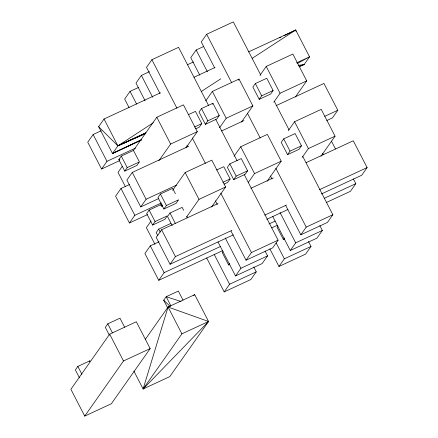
<?xml version="1.0" encoding="UTF-8"?>
<svg xmlns="http://www.w3.org/2000/svg" width="438" height="438" viewBox="0 0 438 438"><rect width="100%" height="100%" fill="white"/><g stroke="black" fill="none" stroke-linecap="round" stroke-linejoin="round"><path stroke-width="0.66" d="M145.334 339.335L168.055 307.038L208.554 321.481L143.122 388.988L168.055 307.038L194.713 294.659L208.554 321.481L169.774 376.614L143.122 388.988L133.891 371.112M101.189 130.776L93.124 134.521L87.731 142.186L101.578 169.008L119.563 160.653M141.02 140.248L112.484 153.497L98.643 126.675L104.036 119.01L160.483 92.801M208.603 105.547L178.556 47.331L151.898 59.705L146.506 67.375L159.963 93.447M138.737 87.354L130.053 91.383L124.66 99.054L129.046 107.545M149.44 71.679L141.381 75.424L135.988 83.089L145.066 100.674M101.578 169.008L106.971 161.337L135.501 148.093M112.484 153.497L141.562 139.749L112.484 153.497L117.877 145.827L153.327 122.739M260.873 75.265L233.328 21.9L206.67 34.273L201.277 41.944L214.735 68.021M118.818 159.602L121.282 156.098L133.47 150.437L139.399 161.934L127.217 167.59L124.748 171.094L118.818 159.602L120.034 159.032M203.588 46.538L196.147 49.992L190.754 57.657L199.832 75.248M122.333 166.243L118.025 172.369L125.405 186.676M133.3 150.65L156.799 117.236L183.456 104.857L197.297 131.679L185.942 147.83M139.049 162.432L136.935 165.438L124.748 171.094M129.664 184.458L120.981 188.488L115.588 196.153L129.429 222.975L147.42 214.625M188.723 146.221L132.276 172.43L126.883 180.095L140.724 206.917L158.715 198.562M158.89 160.762L170.645 144.053L197.297 131.679M205.701 100.91L212.359 91.438L239.017 79.064L252.857 105.881L241.497 122.032M201.502 108.564L199.033 112.068L205.362 124.326L216.788 119.026L219.252 115.517L212.923 103.258L201.502 108.564L207.826 120.822L205.362 124.326M212.222 104.26L212.923 103.258M129.429 222.975L134.822 215.31L161.496 202.925M140.724 206.917L146.117 199.246L176.514 185.137M188.231 114.723L195.447 111.372L201.776 123.631L199.306 127.14L195.704 128.816M238.234 80.176L239.017 79.064M162.257 206.221L161.321 204.404L149.139 210.065L146.67 213.569L152.605 225.061L164.792 219.405L166.549 216.903M175.43 193.793L172.616 188.345L160.434 194.001L157.965 197.511L163.9 209.003L176.087 203.347L178.2 200.341M160.62 205.406L161.321 204.404M151.066 220.993L146.369 227.678L154.981 244.366M161.25 206.512L162.427 204.842M172.61 190.36L185.143 172.539L211.8 160.166L225.641 186.988L211.543 207.032M219.542 127.726L226.2 118.26L252.857 105.881M152.605 225.061L155.068 221.557L167.256 215.901M163.9 209.003L166.363 205.499L178.551 199.838M259.948 75.347L266.216 66.434L292.869 54.06L306.715 80.877L295.354 97.028M255.354 83.559L252.89 87.063L259.219 99.322L270.64 94.022L273.109 90.513L266.78 78.254L255.354 83.559L261.683 95.818L259.219 99.322M170.869 223.424L158.687 229.085L156.218 232.589L157.784 235.617M183.73 210.393L182.164 207.366L169.982 213.027L167.513 216.531L172.2 225.603M158.989 241.792L150.305 245.822L144.912 253.493L158.753 280.309L222.646 250.645M218.047 203.555L161.6 229.764L156.207 237.429L170.048 264.251L233.317 234.872M89.314 361.75L90.02 360.748L77.833 366.403L75.369 369.913L79.426 377.775M124.644 327.246L119.963 318.174L107.775 323.83L105.312 327.334L109.369 335.201M186.451 217.182L198.989 199.361L225.641 186.988M234.045 156.213L240.703 146.746L267.361 134.373L281.201 161.189L267.103 181.239M109.664 334.145L70.885 389.278L84.731 416.1L111.383 403.726L150.163 348.588L136.322 321.771L109.664 334.145L123.505 360.967L84.731 416.1M229.846 163.867L227.377 167.376L233.706 179.635L245.132 174.329L247.596 170.825L241.267 158.567L229.846 163.867L236.175 176.131L233.706 179.635M273.788 102.163L280.057 93.256L306.715 80.877M299.192 66.811L304.153 64.506L309.546 56.836L295.705 30.019L248.565 51.908M158.753 280.309L164.146 272.644L220.593 246.435M170.048 264.251L175.441 256.58L231.888 230.377M216.575 170.032L223.791 166.681L230.12 178.939L227.656 182.443L224.048 184.119M167.759 308.089L163.697 300.227L166.166 296.723L178.348 291.062L183.035 300.139M248.28 182.476L254.544 173.568L281.201 161.189M288.292 130.655L294.56 121.742L321.213 109.369L335.059 136.185L320.955 156.235M283.698 138.862L281.234 142.372L287.563 154.63L298.984 149.325L301.454 145.821L295.124 133.563L283.698 138.862L290.027 151.126L287.563 154.63M223.073 251.642L222.307 252.737L228.631 264.995L229.851 264.432M302.132 157.472L308.401 148.564L335.059 136.185M228.631 264.995L229.786 263.353M276.181 105.613L323.945 83.439L337.791 110.256L332.398 117.926L326.814 120.516M143.122 388.988L181.896 333.855L208.554 321.481M231.018 231.111L246.041 260.216L251.434 252.551L278.092 240.172L244.284 174.68M206.67 257.938L224.196 291.9L229.589 284.229L256.246 271.856L253.744 267.005M217.993 241.973L235.524 275.935L240.916 268.264L267.569 255.891L265.067 251.04M277.845 226.211L277.073 227.306L283.402 239.57L284.623 239M278.092 240.172L272.699 247.842L246.041 260.216M256.246 271.856L250.854 279.521L224.196 291.9M267.569 255.891L262.176 263.556L235.524 275.935M283.402 239.57L284.558 237.927M285.79 205.679L300.813 234.79L306.206 227.119L332.858 214.746L302.811 156.53M269.89 248.883L278.968 266.468L284.361 258.803L311.018 246.424L308.511 241.573M272.764 216.547L290.29 250.503L295.683 242.838L322.341 230.459L319.839 225.608M332.858 214.746L327.465 222.411L300.813 234.79M311.018 246.424L305.625 254.095L278.968 266.468M322.341 230.459L316.948 238.13L290.29 250.503M353.356 178.885L355.82 183.653L350.422 191.318L326.233 202.553M306.129 162.662L353.269 140.773L367.115 167.59L361.722 175.26L321.399 193.979M193.667 295.447L194.713 294.659M201.36 91.46L220.801 78.802M252.25 58.32L295.705 30.019L296.028 31.344M297.659 63.324L309.546 56.836L296.521 62.886M279.745 37.849L280.972 37.246M284.043 35.741L295.705 30.019M187.305 64.808L193.503 61.928M193.979 77.247L215.069 67.457M145.788 132.867L117.877 145.827L98.643 126.675M194.56 126.982L201.776 123.631M207.826 120.822L219.252 115.517M261.683 95.818L273.109 90.513M221.601 130.957L243.928 120.587M324.761 116.305L337.791 110.256M222.904 182.29L230.12 178.939M236.175 176.131L247.596 170.825M290.027 151.126L301.454 145.821M250.925 188.291L273.252 177.921M264.766 215.113L286.474 205.033M319.351 189.769L367.115 167.59M266.813 219.323L287.903 209.528M268.976 223.971L275.179 221.091M324.18 198.337L355.82 183.653M271.648 227.897L277.232 225.302M123.505 360.967L150.163 348.588M145.339 133.727L117.877 145.827L104.036 119.01M299.176 66.33L304.153 64.506L298.229 65.377M302.844 64.901L304.153 64.506M170.004 306.501L168.055 307.038L181.896 333.855M181.047 301.514L166.166 296.723L170.847 305.795M163.697 300.227L170.119 306.337M331.418 141.069L335.481 148.936M322.669 153.382L323.293 154.592M266.216 66.434L280.057 93.256M294.56 121.742L308.401 148.564M274.33 101.342L289.042 129.845M206.67 34.273L231.707 82.793M247.361 113.113L260.194 137.975M275.841 168.296L306.206 227.119M270.449 175.966L272.014 179M196.147 49.992L207.415 71.821M280.035 212.518L295.683 242.838M212.359 91.438L226.2 118.26M240.703 146.746L254.544 173.568M215.803 119.492L237.089 160.73M276.225 243.035L284.361 258.803M151.898 59.705L176.941 108.219M192.277 137.937L205.422 163.407M220.757 193.12L251.434 252.551M186.884 145.602L187.508 146.818M215.365 200.79L217.243 204.426M141.381 75.424L152.648 97.252M225.263 237.944L240.916 268.264M156.799 117.236L170.645 144.053M185.143 172.539L198.989 199.361M130.053 91.383L136.629 104.118M214.253 254.516L229.589 284.229M186.851 216.443L187.475 217.653M160.434 194.001L166.363 205.499M169.982 213.027L175.288 223.309M132.276 172.43L146.117 199.246M161.6 229.764L175.441 256.58M121.282 156.098L127.217 167.59M149.139 210.065L155.068 221.557M158.687 229.085L160.248 232.107M93.124 134.521L106.971 161.337M120.981 188.488L134.822 215.31M150.305 245.822L164.146 272.644M107.775 323.83L112.457 332.907M77.833 366.403L81.89 374.271M145.81 133.081L117.877 145.827L145.849 133.081"/></g></svg>
